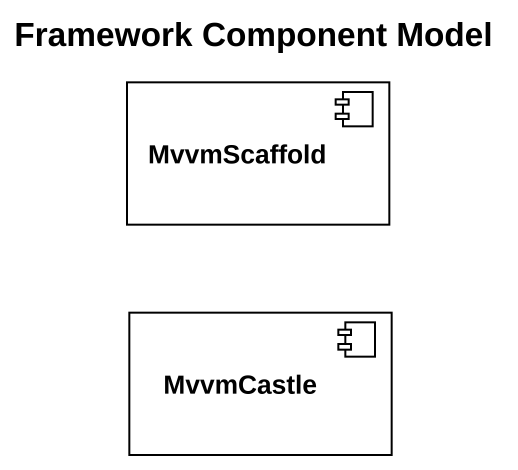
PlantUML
@startuml
title Framework Component Model
component MvvmScaffold
component MvvmCastle
@enduml
